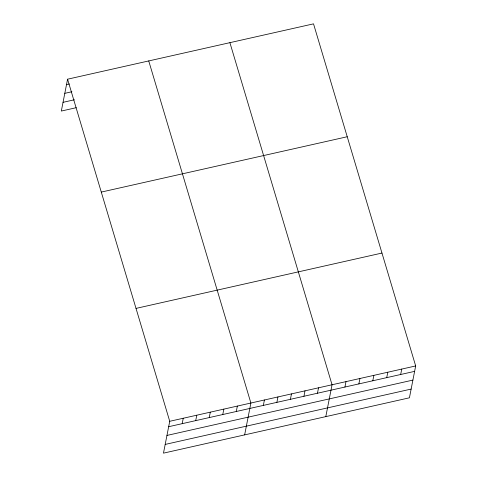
<?xml version="1.0" encoding="UTF-8"?>
<svg xmlns="http://www.w3.org/2000/svg" width="477" height="477" viewBox="0 0 477 477"><rect width="100%" height="100%" fill="white"/><g stroke="black" fill="none" stroke-linecap="round" stroke-linejoin="round"><path stroke-width="0.72" d="M67.573 79.194L169.729 421.292L163.474 453.15L409.427 397.806L415.676 365.948L313.526 23.85L67.573 79.194L61.324 111.052L76.272 107.689M182.19 423.665L183.251 418.246M195.719 420.625L196.78 415.205M209.248 417.578L210.309 412.158M222.771 414.537L223.838 409.117M236.3 411.49L237.361 406.07M244.641 434.887L250.89 403.029L148.735 60.931M263.352 405.402L264.419 399.982M276.881 402.355L277.942 396.942M290.41 399.315L291.471 393.895M303.938 396.268L305 390.854M317.461 393.227L318.529 387.807M325.803 416.624L332.052 384.766L229.902 42.668M344.931 387.044L345.992 381.63M358.865 383.907L359.926 378.494M372.799 380.771L373.867 375.357M386.74 377.635L387.801 372.221M400.674 374.499L401.741 369.085M66.512 84.614L69.356 83.976M64.8 93.343L71.92 91.739M63.036 102.328L74.424 99.765M101.285 192.088L347.232 136.744M136.017 308.398L381.964 253.054M169.729 421.292L415.676 365.948M168.661 426.712L414.614 371.362M166.95 435.435L412.903 380.091M165.191 444.427L411.138 389.077"/></g></svg>
